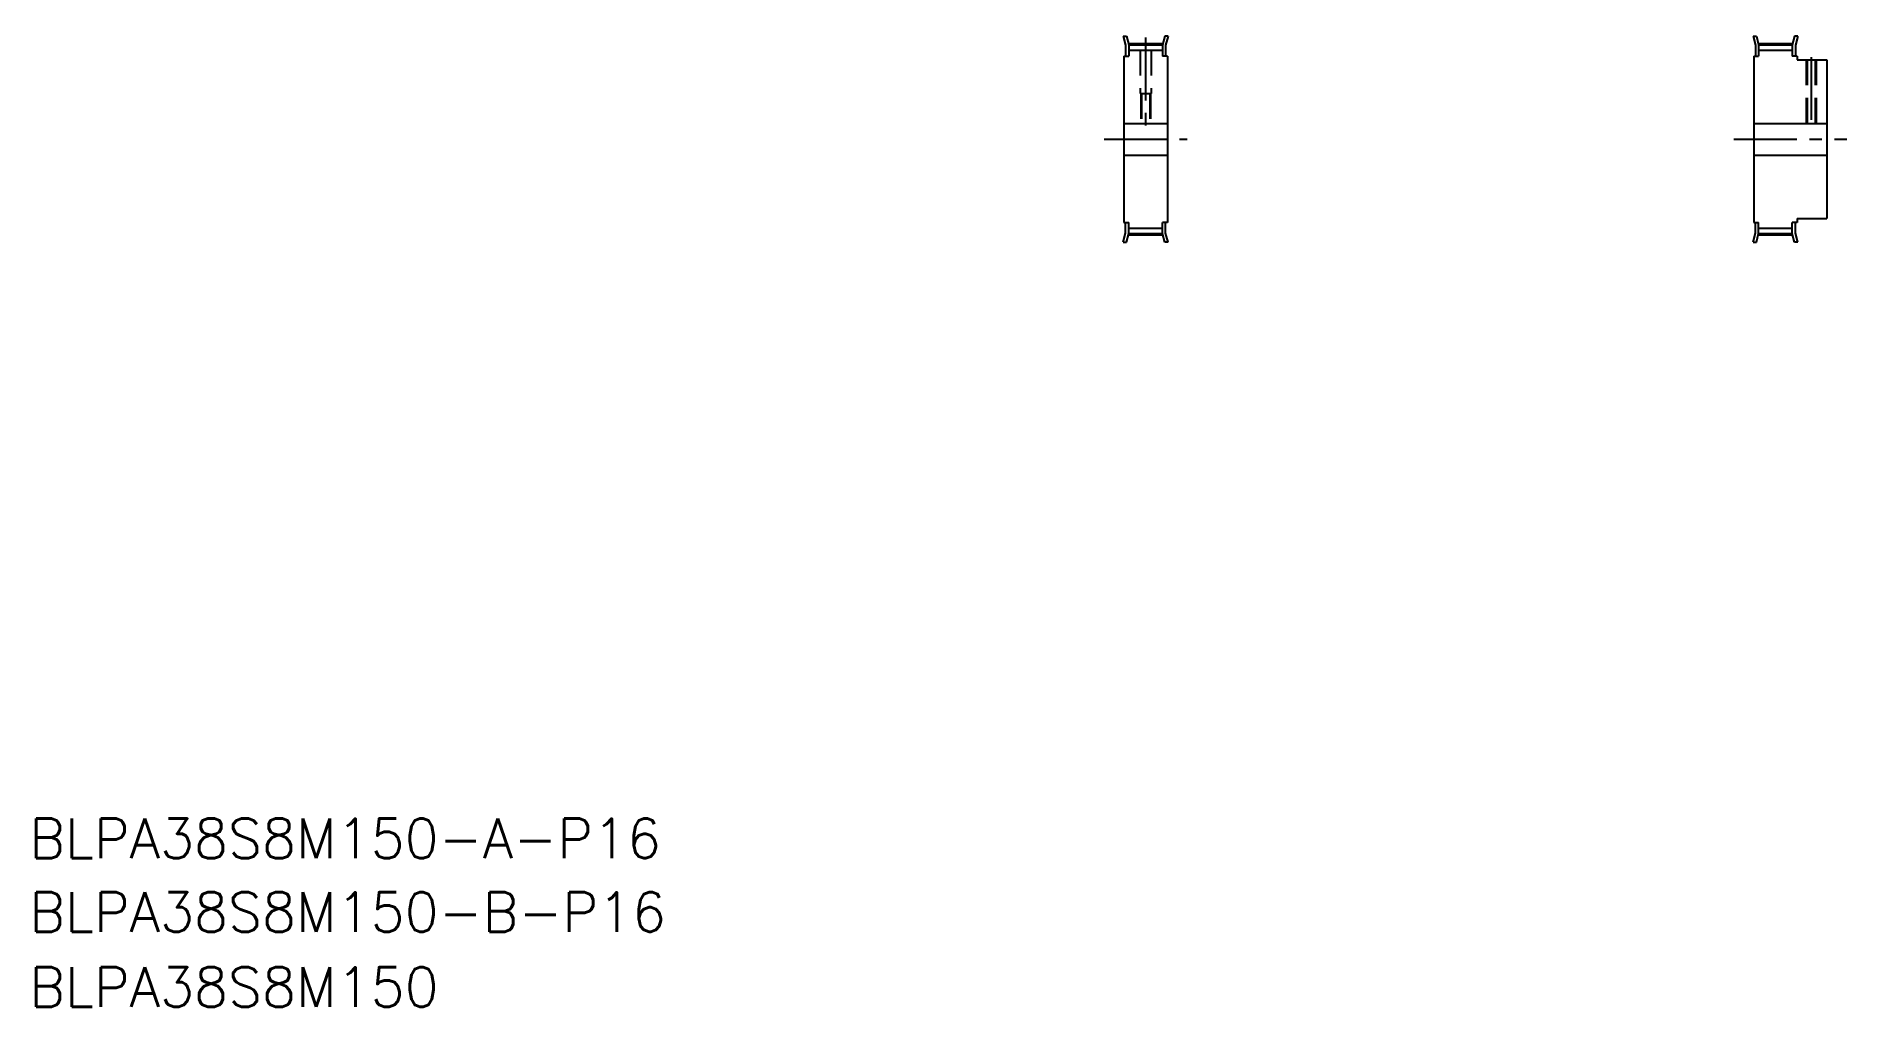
# Model space of a CAD drawing. Extents: x 53 to 968, y 50 to 540.
import ezdxf

# ---------------------------------------------------------------- set-up
doc = ezdxf.new("R2010")
doc.units = 0
doc.linetypes.add('CENTER', pattern=[50.8, 31.75, -6.35, 6.35, -6.35])
doc.linetypes.add('DASHED', pattern=[19.05, 12.7, -6.35])
doc.layers.get('0').update_dxf_attribs({"linetype": 'CONTINUOUS'})
doc.layers.add('CENTER', color=1, linetype='CENTER')
doc.styles.get("Standard").update_dxf_attribs({"font": 'txt.shx'})

msp = doc.modelspace()

# ---------------------------------------------------------------- linework, layer by layer
at = {"color": 7, "linetype": 'CONTINUOUS'}
for p, q in [((602.26, 540.12), (603.48, 535.61)), ((602.26, 540.12), (603.92, 540.12)), ((603.92, 540.12), (605.08, 535.82)), ((623.25, 540.12), (622.08, 535.82)), ((624.9, 540.12), (623.25, 540.12)), ((624.9, 540.12), (623.68, 535.61)), ((920.26, 540.12), (921.92, 540.12)), ((920.26, 540.12), (921.48, 535.61)), ((921.92, 540.12), (923.08, 535.82)), ((941.25, 540.12), (940.08, 535.82)), ((942.9, 540.12), (941.25, 540.12)), ((942.9, 540.12), (941.68, 535.61)), ((603.48, 535.61), (603.48, 530.12)), ((605.08, 535.82), (622.08, 535.82)), ((605.08, 535.82), (605.08, 530.12)), ((605.08, 532.99), (622.08, 532.99)), ((622.08, 535.82), (622.08, 530.12)), ((623.68, 535.61), (623.68, 530.12)), ((921.48, 535.61), (921.48, 530.12)), ((923.08, 535.82), (940.08, 535.82)), ((923.08, 535.82), (923.08, 530.12)), ((923.08, 532.99), (940.08, 532.99)), ((940.08, 535.82), (940.08, 530.12)), ((941.68, 535.61), (941.68, 530.12)), ((602.58, 530.12), (602.58, 446.12)), ((602.58, 530.12), (605.08, 530.12)), ((624.58, 530.12), (622.08, 530.12)), ((624.58, 530.12), (624.58, 446.12)), ((920.58, 530.12), (920.58, 446.12)), ((920.58, 530.12), (923.08, 530.12)), ((942.58, 530.12), (940.08, 530.12)), ((942.58, 530.12), (942.58, 528.12)), ((942.58, 528.12), (957.58, 528.12)), ((957.58, 528.12), (957.58, 448.12)), ((920.58, 508.12), (920.58, 508.12)), ((602.58, 496.12), (624.58, 496.12)), ((920.58, 496.12), (957.58, 496.12)), ((920.58, 488.12), (920.58, 488.12)), ((602.58, 480.12), (624.58, 480.12)), ((920.58, 480.12), (957.58, 480.12)), ((942.58, 448.12), (957.58, 448.12)), ((942.58, 448.12), (942.58, 446.12)), ((602.26, 436.12), (603.48, 440.64)), ((602.58, 446.12), (605.08, 446.12)), ((603.48, 440.64), (603.48, 446.12)), ((603.92, 436.12), (605.08, 440.43)), ((605.08, 440.43), (605.08, 446.12)), ((605.08, 443.26), (622.08, 443.26)), ((605.08, 440.43), (622.08, 440.43)), ((624.58, 446.12), (622.08, 446.12)), ((622.08, 440.43), (622.08, 446.12)), ((623.25, 436.12), (622.08, 440.43)), ((623.68, 440.64), (623.68, 446.12)), ((624.9, 436.12), (623.68, 440.64)), ((920.26, 436.12), (921.48, 440.64)), ((920.58, 446.12), (923.08, 446.12)), ((921.48, 440.64), (921.48, 446.12)), ((921.92, 436.12), (923.08, 440.43)), ((923.08, 440.43), (923.08, 446.12)), ((923.08, 443.26), (940.08, 443.26)), ((923.08, 440.43), (940.08, 440.43)), ((940.08, 440.43), (940.08, 446.12)), ((942.58, 446.12), (940.08, 446.12)), ((941.25, 436.12), (940.08, 440.43)), ((941.68, 440.64), (941.68, 446.12)), ((942.9, 436.12), (941.68, 440.64)), ((602.26, 436.12), (603.92, 436.12)), ((624.9, 436.12), (623.25, 436.12)), ((920.26, 436.12), (921.92, 436.12)), ((942.9, 436.12), (941.25, 436.12))]:
    msp.add_line(p, q, dxfattribs=at)
at = {"color": 3, "linetype": 'DASHED'}
for p, q in [((610.83, 532.99), (610.83, 511.12)), ((616.33, 532.99), (616.33, 511.12)), ((947.08, 528.12), (947.08, 496.12)), ((947.51, 528.12), (947.51, 496.12)), ((951.65, 528.12), (951.65, 496.12)), ((952.08, 528.12), (952.08, 496.12)), ((610.83, 511.12), (616.33, 511.12)), ((611.08, 511.12), (611.08, 496.12)), ((611.51, 511.12), (611.51, 496.12)), ((615.65, 511.12), (615.65, 496.12)), ((616.08, 511.12), (616.08, 496.12))]:
    msp.add_line(p, q, dxfattribs=at)
at = {"layer": 'CENTER', "color": 1, "linetype": 'CENTER'}
for p, q in [((613.58, 539.46), (613.58, 493.12)), ((605.08, 536.51), (622.08, 536.51)), ((923.08, 536.51), (940.08, 536.51)), ((949.58, 529.58), (949.58, 493.62)), ((592.58, 488.12), (634.58, 488.12)), ((910.58, 488.12), (967.58, 488.12)), ((605.08, 439.74), (622.08, 439.74)), ((923.08, 439.74), (940.08, 439.74))]:
    msp.add_line(p, q, dxfattribs=at)

# ---------------------------------------------------------------- texts
at = {"color": 7, "linetype": 'CONTINUOUS'}
for s, p in [('BLPA38S8M150-A-P16', (50, 125)), ('BLPA38S8M150-B-P16', (50, 87.88)), ('BLPA38S8M150', (50, 50))]:
    msp.add_text(s, height=20, dxfattribs=at).set_placement(p)

doc.saveas('drawing.dxf')
